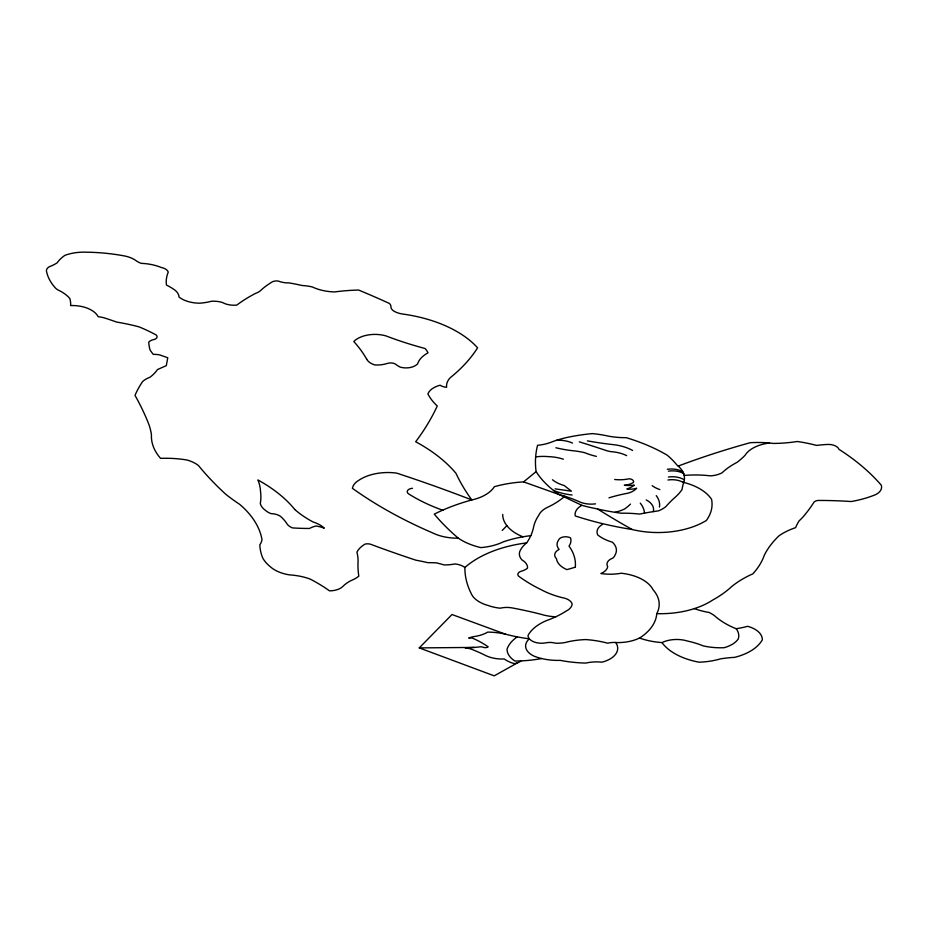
<?xml version="1.0" encoding="UTF-8"?>
<svg xmlns="http://www.w3.org/2000/svg" width="928" height="928" viewBox="0 0 928 928"><rect width="100%" height="100%" fill="white"/><g stroke="black" fill="none" stroke-linecap="round" stroke-linejoin="round"><path stroke-width="1.39" d="M517.348 662.928L494.218 675.839L419.247 647.906L452.017 614.522L505.342 634.137A120.698 69.681 0 0 0 529.343 638.824A22.527 13.004 0 0 0 534.064 656.142A41.818 24.14 0 0 0 560.176 660.365A93.16 53.789 0 0 0 585.765 663.079A29.545 17.064 0 0 1 601.947 662.174A26.17 15.115 0 0 0 615.682 642.478M523.589 481.887L536.117 471.633A203.406 117.438 0 0 1 537.556 445.301A33.547 19.372 0 0 0 550.768 442.343A81.42 47.003 0 0 1 571.439 436.566A131.904 76.154 0 0 1 592.319 433.608A76.224 44.01 0 0 1 608.084 436.067A54.16 31.274 0 0 0 626.203 437.668A161.913 93.484 0 0 1 667.325 455.265A126.881 73.254 0 0 1 676.918 464.986A38.802 22.4 0 0 1 683.31 483.685A150.278 86.768 0 0 0 682.034 489.59A80.318 46.365 0 0 1 676.071 496.48A145.858 84.216 0 0 0 666.06 506.444A28.408 16.402 0 0 1 658.381 510.876A193.917 111.952 0 0 0 639.636 514.077A86.327 49.845 0 0 0 621.099 513.207A191.423 110.513 0 0 1 594.245 508.289A111.024 64.102 0 0 1 581.891 505.331L559.097 494.543L523.589 481.887A85.84 49.567 0 0 0 494.346 486.701A38.686 22.342 0 0 1 471.83 499.948A160.498 92.661 0 0 0 434.292 514.135A324.255 187.212 0 0 0 458.293 538.17A58.348 33.686 0 0 0 480.774 547.601A44.324 25.59 0 0 0 503.231 541.882A88.81 51.272 0 0 1 530.804 535.653M419.247 647.906L474.196 647.419M555.037 488.847L571.439 491.19L564.201 485.53A30.392 17.551 0 0 1 552.473 479.741M505.342 634.137A48.012 27.724 0 0 0 487.734 632.107A28.037 16.194 0 0 1 476.296 636.214A20.022 11.565 0 0 0 468.721 638.081A4.826 2.784 0 0 1 473.976 638.8A91.849 53.035 0 0 1 488.198 646.828A3.747 2.169 0 0 1 482.943 647.187A4.037 2.332 0 0 0 480.159 646.828A67.999 39.254 0 0 1 465.009 647.721A21.75 12.551 0 0 1 474.127 650.308A121 69.855 0 0 1 485.564 655.493A25.764 14.871 0 0 0 504.264 658.973A28.733 16.588 0 0 0 514.158 663.613A10.707 6.183 0 0 0 521.072 660.887M517.232 636.863A47.363 27.341 0 0 0 507.048 649.148A30.276 17.481 0 0 0 514.936 661.026A86.93 50.182 0 0 0 541.639 658.532M694.388 608.606A55.436 32.004 0 0 0 708.992 612.434A31.494 18.189 0 0 1 716.3 617.259A79.448 45.866 0 0 0 736.148 628.72A29.858 17.238 0 0 1 738.247 638.974A28.432 16.414 0 0 1 724.142 647.709A47.966 27.701 0 0 1 703.25 645.9A67.883 39.196 0 0 0 687.59 641.074A22.759 13.131 0 0 0 662 642.582A54.578 31.506 0 0 1 639.508 638.035M736.148 628.72A62.884 36.308 0 0 0 747.643 626.307A25.416 14.674 0 0 1 762.329 639.798A49.474 28.559 0 0 1 734.593 657.36A75.423 43.546 0 0 0 720.488 658.868A53.279 30.763 0 0 1 699.086 662.186A59.786 34.522 0 0 1 662 642.582M678.229 466.076A622.421 359.345 0 0 1 750.218 442.702A75.609 43.651 0 0 1 773.372 443.433A93.136 53.766 0 0 0 797.21 441.496A103.344 59.659 0 0 1 816.536 445.417A80.956 46.748 0 0 1 826.454 444.512A10.904 6.299 0 0 1 838.993 449.338A275.72 159.187 0 0 1 881.298 485.216A17.156 9.906 0 0 1 875.545 494.67A84.564 48.824 0 0 1 851.208 501.538A275.129 158.85 0 0 0 817.974 500.447A5.58 3.225 0 0 0 813.647 502.698A235.028 135.697 0 0 1 805.585 513.857A90.584 52.293 0 0 1 799.147 520.817A95.062 54.88 0 0 0 795.621 527.638A60.912 35.16 0 0 0 778.952 535.862A137.704 79.495 0 0 0 764.336 555.164A120.025 69.298 0 0 1 752.852 573.852A97.742 56.434 0 0 0 731.438 586.809A120.164 69.38 0 0 1 712.646 600.08A69.368 40.055 0 0 1 656.769 613.64A67.779 39.127 0 0 1 640.065 637.756A33.13 19.128 0 0 1 617.097 642.582A16.797 9.698 0 0 0 607.689 643.185A73.579 42.479 0 0 0 585.754 639.566A60.285 34.812 0 0 0 568.528 641.677A23.908 13.804 0 0 1 555.466 643.185A12.435 7.18 0 0 0 545.548 642.884A13.502 7.795 0 0 1 528.009 635.494A50.008 28.872 0 0 1 546.592 620.565A88.102 50.866 0 0 0 565.906 611.227A17.528 10.115 0 0 0 572.17 603.989A13.723 7.923 0 0 0 562.252 597.655A73.532 42.456 0 0 1 540.838 589.512A152.25 87.905 0 0 1 518.381 575.952A6.368 3.677 0 0 1 521.513 571.126A14.686 8.48 0 0 0 527.545 568.098A18.873 10.892 0 0 0 522.035 559.967A21.588 12.458 0 0 1 520.469 550.014A44.904 25.926 0 0 1 526.733 542.787A105.862 61.12 0 0 0 533.519 527.406A82.847 47.827 0 0 1 538.739 515.353A26.32 15.196 0 0 1 547.102 507.512A81.525 47.061 0 0 0 564.781 496.225M656.769 613.64A54.926 31.714 0 0 0 653.115 589.825A40.878 23.606 0 0 0 621.261 573.237A37.213 21.483 0 0 1 600.892 573.539A16.495 9.524 0 0 0 607.678 566.602A12.505 7.215 0 0 1 612.77 558.111A14.314 8.259 0 0 0 614.986 555.153A26.193 15.126 0 0 0 612.376 542.184A40.206 23.212 0 0 1 597.748 534.946A18.548 10.707 0 0 1 602.446 524.401M555.721 616.83A38.906 22.469 0 0 1 540.85 614.243A291.926 168.536 0 0 0 512.117 607.91A17.354 10.022 0 0 0 500.111 608.2A35.774 20.648 0 0 1 488.105 605.497A31.993 18.467 0 0 1 472.433 595.846A157.609 91.002 0 0 1 464.882 567.507A15.324 8.851 0 0 0 455.045 563.946A30.427 17.574 0 0 1 444.06 564.897A201.33 116.232 0 0 0 436.554 562.878A74.704 43.129 0 0 0 427.901 562.681A151.856 87.673 0 0 0 415.906 560.187A944.205 545.13 0 0 1 370.748 544.307A6.241 3.608 0 0 0 365.017 544.133A32.596 18.815 0 0 0 356.932 552.148A107.926 62.315 0 0 1 357.976 563.632A219.565 126.765 0 0 0 358.811 576.195A33.478 19.326 0 0 1 350.738 580.742A39.73 22.933 0 0 0 342.757 586.542A15.289 8.828 0 0 1 329.498 590.846A171.088 98.786 0 0 0 310.01 579.002A48.117 27.782 0 0 0 289.571 574.884A32.782 18.92 0 0 1 270.535 566.915A56.979 32.898 0 0 1 262.926 558.401A106.546 61.515 0 0 1 259.828 544.806A28.466 16.437 0 0 0 261.974 539.446A132.785 76.664 0 0 0 239.61 504.287A217.964 125.837 0 0 1 225.597 494.114A456.878 263.772 0 0 1 198.476 465.543A30.728 17.736 0 0 0 186.992 459.998A77.743 44.892 0 0 0 160.567 458.362A84.692 48.894 0 0 1 151.438 434.756A141.914 81.931 0 0 0 148.294 422.959A558.343 322.352 0 0 0 135.012 395.386A173.408 100.12 0 0 1 142.738 381.408A25.172 14.535 0 0 1 149.953 377.244A51.666 29.835 0 0 0 157.458 369.564L166.309 365.655L167.748 357.756L159.674 354.902A17.818 10.289 0 0 0 153.294 354.368A103.692 59.868 0 0 1 150.034 349.937A101.999 58.882 0 0 1 148.747 342.119A9.86 5.696 0 0 1 154.86 339.335A5.719 3.306 0 0 0 156.298 335.054A147.691 85.272 0 0 0 138.98 326.853A156.472 90.341 0 0 0 116.58 322.051A264.816 152.888 0 0 0 103.959 317.77A29.638 17.11 0 0 0 98.194 316.726A27.063 15.625 0 0 0 70.632 305.567A62.222 35.925 0 0 0 69.867 298.584A42.676 24.638 0 0 0 58.278 290.104A14.396 8.306 0 0 1 55.181 287.726A82.372 47.56 0 0 1 46.69 272.113A9.779 5.649 0 0 1 49.265 266.765A37.897 21.878 0 0 0 57.246 262.752A44.126 25.474 0 0 1 64.972 255.316A35.055 20.242 0 0 1 85.84 252.184A132.252 76.351 0 0 1 125.756 256.198A25.45 14.697 0 0 1 136.068 260.664A19.511 11.264 0 0 0 141.218 263.343A39.208 22.643 0 0 1 161.298 267.508A10.347 5.974 0 0 1 168.258 272.113A70.957 40.971 0 0 0 166.448 285.047A59.601 34.417 0 0 1 175.462 290.545A22.318 12.888 0 0 1 179.069 297.088A25.88 14.941 0 0 0 199.926 303.189A40.762 23.536 0 0 0 211.526 301.252A19.5 11.264 0 0 1 222.337 302.447A16.623 9.593 0 0 0 236.768 305.115A146.137 84.367 0 0 1 255.56 293.376A16.959 9.79 0 0 0 259.944 291.137A89.668 51.771 0 0 1 272.02 282.031A6.02 3.48 0 0 1 278.586 281.161A17.33 9.999 0 0 0 289.188 282.912A204.682 118.169 0 0 1 302.308 285.534A34.023 19.639 0 0 1 312.411 286.984A37.851 21.854 0 0 0 334.625 291.937A128.458 74.17 0 0 1 358.602 290.046A790.076 456.147 0 0 1 389.389 303.444A10.185 5.881 0 0 1 390.908 306.948A11.391 6.577 0 0 0 394.052 311.216A18.189 10.498 0 0 0 403.413 314.128A114.736 66.236 0 0 1 477.584 347.803A214.124 123.621 0 0 1 450.219 377.731A29.545 17.064 0 0 0 446.623 387.289A10.278 5.939 0 0 1 440.139 385.213A21.622 12.482 0 0 0 427.901 393.948A86.362 49.857 0 0 0 437.262 406A438.028 252.892 0 0 1 415.663 441.751A184.834 106.72 0 0 1 455.996 473.338A352.686 203.615 0 0 0 471.83 499.948A1170.811 675.955 0 0 0 396.72 473.129A38.118 22.005 0 0 0 359.171 480.066A23.467 13.549 0 0 0 352.408 488.314A441.171 254.713 0 0 0 432.761 532.962A37.804 21.82 0 0 0 458.293 538.17M464.882 567.507A99.029 57.176 0 0 1 526.582 542.903M581.891 505.331A21.402 12.354 0 0 0 575.29 515.956A249.435 144.014 0 0 0 632.212 529.528A66.445 38.361 0 0 0 706.37 520.48A73.103 42.201 0 0 0 711.579 499.38A51.794 29.905 0 0 0 682.869 482.224M632.212 529.528A875.324 505.366 0 0 1 597.713 509.066M769.532 443.016A33.141 19.14 0 0 0 744.998 455.37A122.368 70.644 0 0 1 737.168 462.295A78.613 45.391 0 0 0 722.019 472.851A20.3 11.716 0 0 1 710.535 475.867A73.648 42.514 0 0 0 684.168 475.461M667.974 479.996A15.637 9.025 0 0 1 683.507 482.595M668.392 477.038A15.637 9.025 0 0 1 683.936 479.648M668.392 471.134A15.637 9.025 0 0 1 683.936 473.744M667.325 469.29A15.637 9.025 0 0 1 682.869 471.888M556.707 440.243A22.585 13.038 0 0 1 572.506 443.085M632.594 450.463A38.408 22.179 0 0 0 614.696 444.802A244.853 141.358 0 0 1 587.424 440.87M614.696 479.498A26.576 15.347 0 0 0 629.184 478.767A5.174 2.981 0 0 1 633.453 482.456A15.59 9.002 0 0 1 624.289 485.286A27.469 15.857 0 0 0 634.3 485.158A21.298 12.296 0 0 1 626.841 488.975A13.294 7.679 0 0 0 636.643 488.232A18.421 10.637 0 0 1 628.128 493.162A113.715 65.656 0 0 0 608.954 497.837M659.878 489.59A26.251 15.161 0 0 1 652.198 485.657M656.258 495.622A40.217 23.223 0 0 1 659.448 507.059M646.236 499.925A22.376 12.922 0 0 1 653.277 511.63M640.274 503.127A44.95 25.949 0 0 1 644.484 513.126M630.472 504.101A65.134 37.607 0 0 1 624.718 508.904A35.577 20.544 0 0 1 615.009 512.314M595.521 503.858A19.395 11.194 0 0 1 578.26 501.271A109.829 63.406 0 0 0 559.097 494.543A132.031 76.224 0 0 1 536.117 471.633M572.089 494.995A46.574 26.889 0 0 1 553.529 490.448M626.632 455.636A27.782 16.043 0 0 0 612.782 451.82A17.18 9.918 0 0 1 606.39 450.59A833.414 481.168 0 0 0 579.327 441.856M596.368 456.367A49.509 28.582 0 0 1 585.081 452.806A50.796 29.325 0 0 0 572.506 450.706A87.081 50.274 0 0 1 555.884 447.76M563.342 459.198A33.884 19.558 0 0 0 548.216 456.611A34.464 19.894 0 0 0 535.653 456.866M506.839 525.642A150.359 86.803 0 0 1 502.187 530.422M522.951 536.813A46.98 27.121 0 0 1 502.709 514.437M443.271 510.423A158.92 91.756 0 0 1 408.726 493.94A5.893 3.399 0 0 1 407.636 490.471A5.893 3.399 0 0 1 412.484 488.314M575.302 567.205L566.95 569.618A25.474 14.709 0 0 1 556.498 558.76A12.737 7.354 0 0 1 559.108 549.422A19.453 11.229 0 0 1 558.586 540.073A7.111 4.106 0 0 1 563.493 536.941A7.111 4.106 0 0 1 570.592 537.962A26.17 15.103 0 0 1 569.026 546.105A82.453 47.606 0 0 1 575.302 567.205M294.802 509.507A169.476 97.846 0 0 0 257.926 479.973A98.333 56.77 0 0 1 260.536 491.654A117.404 67.779 0 0 1 260.304 503.602A23.931 13.816 0 0 0 265.779 510.597A18.142 10.475 0 0 0 271.011 513.625A12.899 7.447 0 0 1 280.523 516.374A66.735 38.524 0 0 1 287.425 524.471A15.822 9.129 0 0 0 292.424 527.904A147.227 84.993 0 0 0 309.546 528.461A18.641 10.765 0 0 1 316.204 525.99A34.243 19.766 0 0 1 324.301 528.183A28.733 16.588 0 0 0 313.119 522A113.935 65.772 0 0 1 294.802 509.507M366.664 359.124A202.408 116.858 0 0 0 353.788 341.492A24.43 14.106 0 0 1 386.106 335.948A288.979 166.843 0 0 0 424.978 348.476A32.294 18.641 0 0 1 428.005 352.849A34.22 19.755 0 0 0 417.646 363.788A14.291 8.248 0 0 1 411.846 367.14A13.212 7.621 0 0 1 400.235 367.14A33.942 19.592 0 0 1 395.432 364.078A6.763 3.909 0 0 0 387.614 363.347A20.81 12.018 0 0 1 374.738 364.948A16.82 9.709 0 0 1 366.664 359.124"/></g></svg>
